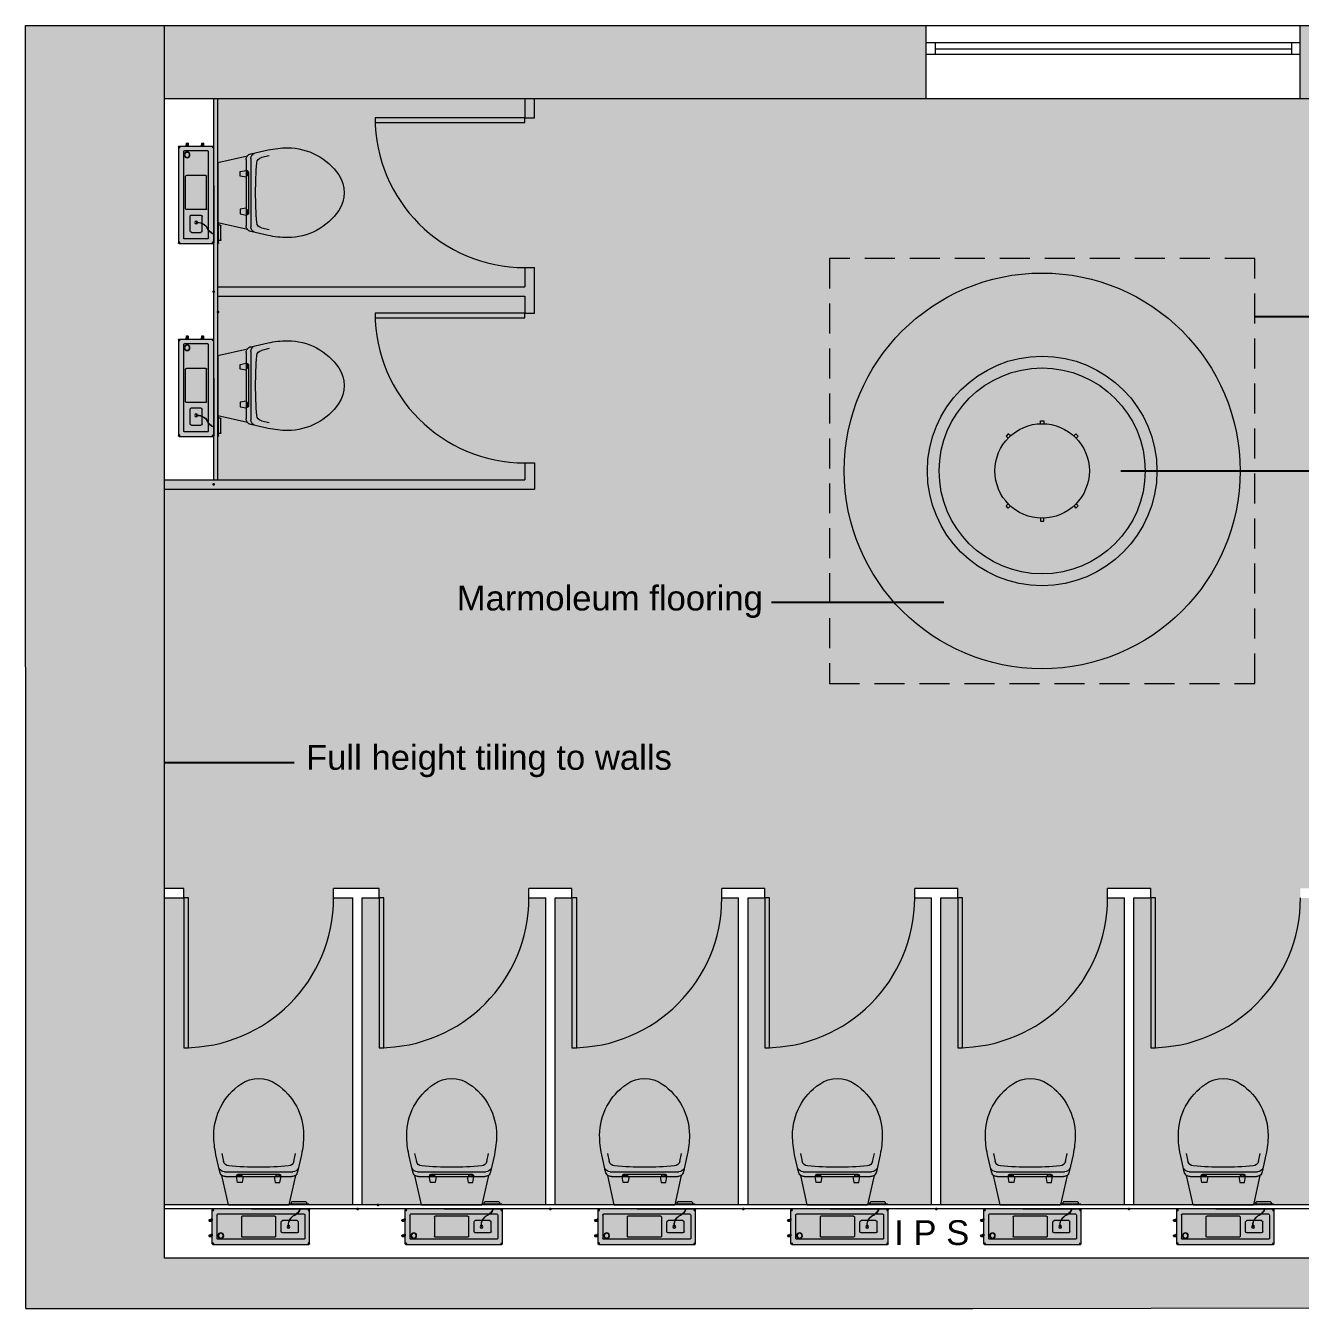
# Model space of a CAD drawing. Header units: millimetres. Extents: x 210 to 10774, y 75 to 5506.
# Drawn here: x 210 to 5606, y 75 to 5506 of the extents above; entities that cross this region are included whole.
import ezdxf

# ---------------------------------------------------------------- set-up
doc = ezdxf.new("R2010")
doc.units = ezdxf.units.MM
doc.linetypes.add('DASHED', pattern=[19.049999999999997, 12.7, -6.35])
for name, color, linetype, lineweight in [('A-Floor Finish', 7, 'Continuous', 13), ('A-Roof detail', 7, 'Continuous', 9), ('A-Sanitary', 7, 'Continuous', 9), ('A-Window-G', 7, 'Continuous', 9), ('Anti-Static Carpet', 7, 'Continuous', 13), ('TEXT EXTRA', 7, 'Continuous', 9), ('WALLS', 7, 'Continuous', 9)]:
    doc.layers.add(name, color=color, linetype=linetype, lineweight=lineweight)
doc.layers.add('A-Wall hatch', color=7, linetype='Continuous', lineweight=9, true_color=0xcfcfcf)
doc.styles.get("Standard").update_dxf_attribs({"font": 'arial.ttf'})
doc.dimstyles.new('ISO-25', dxfattribs={"dimtxt": 0.3, "dimasz": 0.3, "dimexe": 0, "dimexo": 0, "dimgap": 0.3, "dimtad": 0, "dimtih": 1, "dimtoh": 1, "dimdsep": 46, "dimtxsty": 'Standard', "dimblk": 'ARCHTICK', "dimcen": 2.5, "dimadec": 0, "dimazin": 0, "dimtfac": 1, "dimtmove": 0, "dimatfit": 3, "dimfxl": 0, "dimarcsym": 0})

# ---------------------------------------------------------------- blocks, each defined once
blk = doc.blocks.new('A$C3FCB6D8E')
at = {"layer": 'A-Sanitary', "true_color": 0xb8e2ea}
h = blk.add_hatch(color=254, dxfattribs=at)
h.dxf.hatch_style = 1
edge = h.paths.add_edge_path()
edge.add_arc((87.00020355153538, 167.0000160477066), 3, 0, 89.99999999999999)
edge.add_line((87.00020355153538, 170.0000160477066), (59.80266327239951, 292.1326948886708))
edge.add_arc((75.06265311210154, 312.0228055403713), 25.06957900812557, 192.5391894598634, 232.5040413317056, ccw=False)
edge.add_line((50.59104028860747, 306.5800160476938), (27.62196817879158, 420.6210827296891))
edge.add_arc((297.1671654375459, 458.7259293418756), 272.2252609523973, 152.4173666761514, 188.046424204094, ccw=False)
edge.add_arc((241.3503538864461, 499.5493493685499), 204.1120203713625, 97.31525392814171, 155.320810220791, ccw=False)
edge.add_arc((189.7534781085997, 500.0686982950429), 203.5485306507764, 24.591221251269303, 82.77271459988413, ccw=False)
edge.add_arc((143.2110402886974, 461.99001604761), 262.1600000000214, 0, 27.927499999090173, ccw=False)
edge.add_arc((-317.657225518411, 499.6617912167712), 724.0090025686594, 344.53294660330727, 357.017428176093, ccw=False)
edge.add_arc((355.659423564106, 312.0228080274246), 25.06958335607756, 307.4959622816704, 347.4608069272977, ccw=False)
edge.add_line((370.9194173048054, 292.1326948884525), (343.179504288637, 167.0000160477066))
edge.add_line((343.179504288637, 167.0000160477066), (90.00020355153538, 167.0000160477066))
edge = h.paths.add_edge_path()
edge.add_arc((3.000203551535378, 147.0000160477939), 3, 90, 180)
edge.add_line((0.0002035515353782102, 147.0000160477939), (0.0002035515281022526, 3.000016047590179))
edge.add_arc((3.000203551178856, 3.000016047328245), 2.999999999650754, 179.9999999949974, 270.0000000066701)
edge.add_line((3.000203551528102, 1.604767749086022e-05), (409.0002035515281, 1.604767749086022e-05))
edge.add_arc((409.0002035518773, 3.000016047328245), 2.999999999650754, 269.9999999933299, 360.0000000050026)
edge.add_line((412.0002035515281, 3.000016047590179), (412.0002035515354, 147.0000160474738))
edge.add_arc((409.0002035515354, 147.0000160474738), 3, 0, 90)
edge.add_line((409.0002035515354, 150.0000160474738), (3.000203551535378, 150.0000160477939))
edge = h.paths.add_edge_path()
edge.add_line((12.50020355153538, 169.9986892298475), (77.50020355153538, 169.9998468560807))
edge.add_line((77.50020355153538, 169.9998468560807), (77.50020355153538, 176.9740896117873))
edge.add_arc((74.50020355153538, 176.9740896117873), 3, 0, 90)
edge.add_line((74.50020355153538, 179.9740896117873), (15.50020355153538, 179.9740896117873))
edge.add_arc((15.50020355153538, 176.9740896117873), 3, 90, 180)
edge.add_line((12.50020355153538, 176.9740896117873), (12.50020355153538, 169.9986892298475))
at = {"layer": 'A-Sanitary'}
for p, q in [((66.22104028872855, 351.5800160476938), (58.93104028869129, 384.4400160476216)), ((371.7910402885609, 384.4400160476216), (364.5010402887565, 351.5800160476938)), ((34.37104028863541, 379.7400160476973), (50.59104028860747, 306.5800160476938)), ((380.1310402886447, 306.5800160476938), (396.3510402886168, 379.7400160476973)), ((59.80104028857022, 292.1400160476915), (87.54257628861524, 167.0000160477066)), ((360.1610402886727, 306.9900160476973), (70.56104028857953, 306.9900160476973)), ((118.3610402886261, 286.9900160476973), (75.00104028875649, 286.9900160476973)), ((312.3610402886261, 286.9900160476973), (118.3610402886261, 286.9900160476973)), ((125.3610402886261, 261.99001604761), (120.9510402887099, 286.9900160476973)), ((127.3610402886261, 292.99001604761), (143.3610402886261, 292.99001604761)), ((127.3610402886261, 286.9900160476973), (127.3610402886261, 292.99001604761)), ((302.3610402886261, 296.99001604761), (128.3610402886261, 296.99001604761)), ((143.3610402886261, 292.99001604761), (143.3610402886261, 286.9900160476973)), ((149.7710402887751, 286.9900160476973), (145.3610402886261, 261.99001604761)), ((280.9510402887099, 286.9900160476973), (285.3610402886261, 261.99001604761)), ((287.3610402886261, 292.99001604761), (287.3610402886261, 286.9900160476973)), ((303.3610402886261, 292.99001604761), (287.3610402886261, 292.99001604761)), ((303.3610402886261, 286.9900160476973), (303.3610402886261, 292.99001604761)), ((305.3610402886261, 261.99001604761), (309.7710402887751, 286.9900160476973)), ((355.7210402887285, 286.9900160476973), (312.3610402886261, 286.9900160476973)), ((343.179504288637, 167.0000160477066), (370.921040288682, 292.1400160476915)), ((145.3610402886261, 261.99001604761), (125.3610402886261, 261.99001604761)), ((285.3610402886261, 261.99001604761), (305.3610402886261, 261.99001604761)), ((3.000203551535378, 169.9985200383235), (87.00020355153538, 170.0000160476193)), ((12.50020355153538, 176.9740896117873), (12.50020355153538, 169.9986892299203)), ((15.50020355153538, 179.9740896117873), (74.50020355153538, 179.9740896117873)), ((77.50020355153538, 176.9740896117873), (77.50020355153538, 169.9998468560807)), ((343.179504288637, 167.0000160477066), (87.54257628861524, 167.0000160477066)), ((343.179504288626, 167.0000160476629), (90.00020355153538, 167.0000160477066)), ((0.0002035515281022526, 3.000016047590179), (0.0002035515353782102, 147.0000160475902)), ((246.5002035515354, 150.0000160476775), (3.000203551535378, 150.0000160476775)), ((19.75020355153538, 124.3500160477706), (19.75020355153538, 25.65001604758436)), ((22.75020355153538, 127.3500160476542), (93.50020355153538, 127.350016047596)), ((93.50020355153538, 127.350016047596), (146.5002035515354, 127.350016047596)), ((143.6451082625863, 116.355111337587), (143.6451082625863, 33.6449207586702)), ((146.5002035515354, 127.350016047596), (165.5002035515354, 127.350016047596)), ((146.6451082625863, 119.355111337587), (285.3552988407173, 119.355111337587)), ((165.5002035515354, 127.350016047596), (342.5002035515354, 127.350016047596)), ((246.5002035515354, 150.0000160476775), (409.0002035515354, 150.0000160476775)), ((288.3552988407173, 116.355111337587), (288.3552988407173, 33.6449207586702)), ((342.5002035515354, 127.350016047596), (389.2502035515354, 127.350016047596)), ((392.2502035515354, 124.350016047596), (392.2502035515354, 25.65001604758436)), ((412.0002035515281, 3.000016047590179), (412.0002035515354, 147.0000160475902)), ((47.48020355151675, 55.00001604767749), (47.48020355151675, 95.00001604767749)), ((53.00020355153538, 100.5200160475797), (93.50020355153538, 100.5200160475797)), ((93.50020355153538, 100.5200160475797), (115.0002035515354, 100.5200160475797)), ((120.520203551554, 55.00001604767749), (120.520203551554, 95.00001604767749)), ((412.5002035487414, 108.462576051068), (412.0002035487414, 108.462576051068)), ((412.5002035487414, 95.46257605118444), (412.0002035487414, 95.46257605118444)), ((412.5002035487414, 108.462576051068), (412.5002035487414, 101.9625760511844)), ((412.5002035487414, 108.462576051068), (417.5002035487414, 106.4625760511844)), ((412.5002035487414, 95.46257605118444), (412.5002035487414, 101.9625760511844)), ((412.5002035487414, 95.46257605118444), (417.5002035487414, 97.46257605118444)), ((425.0002035487414, 104.462576051068), (413.5053038585902, 104.462576051068)), ((425.0002035487414, 99.46257605106803), (413.5053038585902, 99.46257605106803)), ((417.5002035487414, 106.4625760511844), (417.5002035487414, 104.462576051068)), ((425.0002035487414, 105.9625760511844), (417.5002035487414, 105.9625760511844)), ((417.5002035487414, 97.46257605118444), (417.5002035487414, 99.46257605106803)), ((425.0002035487414, 97.96257605106803), (417.5002035487414, 97.96257605106803)), ((420.5002035487414, 99.96257605118444), (420.5002035487414, 103.962576051068)), ((425.0002035487414, 104.462576051068), (421.0002035487414, 104.462576051068)), ((425.0002035487414, 105.9625760511844), (425.0002035487414, 104.462576051068)), ((425.0002035487414, 97.96257605106803), (425.0002035487414, 99.46257605106803)), ((425.5002035487414, 99.96257605118444), (425.5002035487414, 103.962576051068)), ((165.5002035515281, 1.604767749086022e-05), (3.000203551528102, 1.604767749086022e-05)), ((22.75020355153538, 22.65001604767167), (93.50020355153538, 22.65001604767167)), ((53.00020355153538, 49.48001604765886), (93.50020355153538, 49.48001604765886)), ((93.50020355153538, 49.48001604765886), (115.0002035515354, 49.48001604765886)), ((93.50020355153538, 22.65001604767167), (246.5002035515354, 22.65001604767167)), ((146.6451082625863, 30.64492075855378), (285.3552988407173, 30.64492075855378)), ((409.0002035515281, 1.604767749086022e-05), (165.5002035515281, 1.604767749086022e-05)), ((246.5002035515354, 22.65001604767167), (265.5002035515354, 22.65001604767167)), ((265.5002035515354, 22.65001604767167), (342.5002035515354, 22.65001604767167)), ((342.5002035515354, 22.65001604767167), (389.2502035515354, 22.65001604767167)), ((412.5002035487414, 43.4993414428609), (412.0002035487414, 43.4993414428609)), ((412.5002035487414, 30.4993414428609), (412.0002035487414, 30.4993414428609)), ((412.5002035487414, 43.4993414428609), (412.5002035487414, 36.9993414428609)), ((412.5002035487414, 43.4993414428609), (417.5002035487414, 41.4993414428609)), ((412.5002035487414, 30.4993414428609), (412.5002035487414, 36.9993414428609)), ((412.5002035487414, 30.4993414428609), (417.5002035487414, 32.49934144277358)), ((425.0002035487414, 39.4993414428609), (413.5053038585902, 39.4993414428609)), ((425.0002035487414, 34.4993414428609), (413.5053038585902, 34.4993414428609)), ((417.5002035487414, 41.4993414428609), (417.5002035487414, 39.4993414428609)), ((425.0002035487414, 40.99934144277358), (417.5002035487414, 40.99934144277358)), ((417.5002035487414, 32.49934144277358), (417.5002035487414, 34.4993414428609)), ((425.0002035487414, 32.9993414428609), (417.5002035487414, 32.9993414428609)), ((420.5002035487414, 34.9993414428609), (420.5002035487414, 38.9993414428609)), ((425.0002035487414, 39.4993414428609), (421.0002035487414, 39.4993414428609)), ((425.0002035487414, 40.99934144277358), (425.0002035487414, 39.4993414428609)), ((425.0002035487414, 32.9993414428609), (425.0002035487414, 34.4993414428609)), ((425.5002035487414, 34.9993414428609), (425.5002035487414, 38.9993414428609))]:
    blk.add_line(p, q, dxfattribs=at)
for centre, radius in [((4.000203551535378, 146.0000160477939), 2.5), ((408.0002035515354, 146.0000160474738), 2.5), ((89.15617583370476, 75.00001604747376), 6), ((89.15617583370476, 75.00001604747376), 4.799999999999999), ((4.000203551528102, 4.000016047473764), 2.5), ((375.4940665516042, 36.9993414428609), 12.0175199997), ((375.4940665516042, 36.9993414428609), 10.45908446500016), ((408.0002035515281, 4.000016047473764), 2.5)]:
    blk.add_circle(centre, radius, dxfattribs=at)
for centre, radius, start, end in [((287.5110402887658, 461.99001604761), 262.16, 124.145000001817, 180), ((215.3610402886261, 568.3900160476041), 133.61, 55.85499999818303, 124.145000001817), ((143.2110402887192, 461.99001604761), 262.16, 0, 55.85499999818303), ((405.5110402887658, 462.0200160476088), 380.15, 180.0039999995721, 192.5000000010438), ((25.21104028871923, 462.0200160476088), 380.15, 347.4999999989562, 359.9959999987604), ((90.63104028864473, 356.99001604761), 25, 192.5000000010438, 265.4079999989776), ((215.3610402886261, 1910.150016047613), 1583.16, 265.4079999989776, 274.5920000010224), ((340.0910402886075, 356.99001604761), 25, 274.5920000010224, 347.4999999989562), ((70.56104028857953, 331.99001604761), 25, 205.4880000056515, 270), ((75.00104028875649, 311.99001604761), 25, 192.4969999988537, 232.5679999977036), ((74.99104028874717, 311.99001604761), 25, 232.5730000045267, 270.0020000047874), ((118.3610402886261, 291.99001604761), 5, 270, 0), ((128.3610402886261, 291.99001604761), 5, 90, 180.0009999990585), ((302.3610402886261, 291.99001604761), 5, 359.998999999274, 90), ((312.3610402886261, 291.99001604761), 5, 180, 270), ((355.7310402887379, 311.99001604761), 25, 269.9979999952126, 307.4269999954732), ((360.1610402886727, 331.99001604761), 25, 269.9990000042766, 334.5119999943485), ((355.7210402887285, 311.99001604761), 25, 307.4320000022965, 347.5030000011463), ((3.000203551535378, 166.9985200383235), 3, 90, 180), ((15.50020355153538, 176.9740896117873), 3, 90, 180), ((74.50020355153538, 176.9740896117873), 3, 0, 90), ((87.00020355153538, 167.0000160477066), 3, 0, 90), ((3.000203551535378, 147.0000160477939), 3, 90, 180), ((22.75020355153538, 124.3500160477706), 3, 90, 180), ((90.08418837263889, 170.7534167723788), 55.36208392902364, 202.0160732277211, 248.9729371105531), ((90.4508285427437, 170.7470898254833), 54.72261078268516, 202.2799054994015, 248.8349305405933), ((43.29054302167788, 82.08012343657902), 45.76040424830817, 350.5268830033269, 53.95054048679377), ((43.36240398562222, 82.2131170652865), 46.4048508018546, 350.4941800490081, 53.91692562969335), ((146.645108261655, 116.3551113367721), 3, 90, 180), ((285.3552988407173, 116.3551113370922), 3, 0, 90), ((389.2502035515354, 124.3500160474796), 3, 0, 90), ((409.0002035515354, 147.0000160474738), 3, 0, 90), ((53.00020355153538, 95.00001604747376), 5.519999999999999, 90, 180), ((53.00020355153538, 55.00001604747376), 5.519999999999999, 180, 270), ((115.0002035515354, 95.00001604747376), 5.519999999999999, 0, 90), ((115.0002035515354, 55.00001604747376), 5.519999999999999, 270, 0), ((421.0002035487414, 103.962576051068), 0.5, 90, 180), ((421.0002035487414, 99.96257605118444), 0.5, 180, 270), ((425.0002035487414, 103.962576051068), 0.5, 0, 90), ((425.0002035487414, 99.96257605118444), 0.5, 270, 0), ((3.000203551528102, 3.000016047473764), 3, 180, 270), ((22.75020355153538, 25.65001604758436), 3, 180, 270), ((146.645108261655, 33.64492075785529), 3, 180, 270), ((285.3552988407173, 33.64492075837916), 3, 270, 0), ((389.2502035515354, 25.65001604758436), 3, 270, 0), ((409.0002035515281, 3.000016047473764), 3, 270, 0), ((421.0002035487414, 38.9993414428609), 0.5, 90, 180), ((421.0002035487414, 34.9993414428609), 0.5, 180, 270), ((425.0002035487414, 38.9993414428609), 0.5, 0, 90), ((425.0002035487414, 34.9993414428609), 0.5, 270, 0)]:
    blk.add_arc(centre, radius, start, end, dxfattribs=at)
blk = doc.blocks.new('_ArchTick')
at = {"color": 0, "linetype": 'ByBlock', "lineweight": 25, "const_width": 0.15}
blk.add_lwpolyline([(-0.5, -0.5), (0.5, 0.5)], dxfattribs=at)

msp = doc.modelspace()

# ---------------------------------------------------------------- hatches: boundary and pattern name
at = {"layer": 'A-Floor Finish', "true_color": 0xe7b37e}
h = msp.add_hatch(color=31, dxfattribs=at)
h.dxf.hatch_style = 1
edge = h.paths.add_edge_path(flags=17)
edge.add_arc((4513.335981377966, 3620.377237865124), 486, 0, 360)
edge = h.paths.add_edge_path()
edge.add_arc((4513.335981377966, 3620.377237865124), 837.9306280141172, 0, 360)
at = {"layer": 'A-Sanitary', "true_color": 0xb8e2ea}
h = msp.add_hatch(color=254, dxfattribs=at)
h.dxf.hatch_style = 1
edge = h.paths.add_edge_path()
edge.add_arc((4513.335981377966, 3620.377237865124), 486, 0, 360)
at = {"layer": 'A-Wall hatch', "lineweight": 30, "true_color": 0xcfcfcf}
h = msp.add_hatch(color=254, dxfattribs=at)
h.dxf.hatch_style = 1
h.paths.add_polyline_path([(10774.07456537315, 384.4978094224932), (10513.65974434088, 384.2819255358571), (10513.65974434088, 287.4552831514637), (8801.585744340859, 287.2622831514935), (798.2987443409056, 287.2622831514935), (798.2987443409056, 5505.653283151424), (209.9732304870759, 5505.653283151424), (210.0225602569444, 74.86928315146804), (4220.014744340922, 74.86928315146804), (10774.32175850168, 86.31550720758757)])
h = msp.add_hatch(color=254, dxfattribs=at)
h.dxf.hatch_style = 1
h.paths.add_polyline_path([(7753.560389903707, 5505.653283151424), (7322.015006222615, 5505.653283151424), (7322.015006222615, 5247.035283151364), (7753.560389903707, 5247.035283151364)])
h.paths.add_polyline_path([(4022.307482459159, 5505.653283151424), (798.2987443408842, 5505.653283151424), (798.2987443408842, 5196.688283151369), (4022.307482459159, 5196.688283151369)])
h.paths.add_polyline_path([(10512.83174434092, 2384.281925535857), (10772.41674434089, 2384.281925535856), (10772.41674434089, 5505.653283151424), (10171.36654726487, 5505.653283151424), (10171.36654726487, 5247.035283151364), (10512.83174434093, 5247.035283151364)])
h = msp.add_hatch(color=254, dxfattribs=at)
h.dxf.hatch_style = 1
h.paths.add_polyline_path([(5605.872744340913, 5196.688283151366), (5738.449744340853, 5196.688283151366), (5738.44974434086, 5505.653283151424), (5605.872744340913, 5505.653283151424)])
at = {"layer": 'Anti-Static Carpet', "linetype": 'Continuous', "true_color": 0xffece5}
h = msp.add_hatch(color=7, dxfattribs=at)
h.dxf.hatch_style = 1
edge = h.paths.add_edge_path()
edge.add_line((1006.618744341481, 3583.360394261987), (798.2987443408915, 3583.360394261914))
edge.add_line((798.2987443408915, 3583.360394261914), (798.2987443408988, 1852.582283152488))
edge.add_line((798.2987443408988, 1852.582283152488), (879.4954148328966, 1852.582283152549))
edge.add_line((879.4954148328966, 1852.582283152549), (879.4954148328966, 1812.582283151633))
edge.add_line((879.4954148328966, 1812.582283151633), (798.2917443409228, 1812.582283151486))
edge.add_line((798.2917443409228, 1812.582283151486), (798.2917443409228, 512.5822831515006))
edge.add_line((798.2917443409228, 512.5822831515005), (1594.959188785839, 512.5822831515005))
edge.add_line((1594.959188785839, 512.5822831515005), (1594.959188785381, 1812.582283151607))
edge.add_line((1594.959188785381, 1812.582283151607), (1513.762518293412, 1812.582283151633))
edge.add_line((1513.762518293412, 1812.582283151633), (1513.762518293412, 1852.582283152524))
edge.add_line((1513.762518293412, 1852.582283152524), (1706.159359276883, 1852.582283152547))
edge.add_line((1706.159359276883, 1852.582283152547), (1706.159359276875, 1812.58228315163))
edge.add_line((1706.159359276875, 1812.58228315163), (1634.959188784449, 1812.582283151605))
edge.add_line((1634.959188784449, 1812.582283151605), (1634.959188784901, 512.5822831515006))
edge.add_line((1634.959188784901, 512.5822831515005), (2411.626633230283, 512.5822831515005))
edge.add_line((2411.626633230283, 512.5822831515005), (2411.626633229824, 1812.582283151501))
edge.add_line((2411.626633229824, 1812.582283151501), (2340.426462737398, 1812.582283151501))
edge.add_line((2340.426462737398, 1812.582283151501), (2339.163907864108, 1852.582283152521))
edge.add_line((2339.163907864108, 1852.582283152521), (2522.826803721326, 1852.582283152521))
edge.add_line((2522.826803721326, 1852.582283152521), (2522.826803721326, 1812.582283151914))
edge.add_line((2522.826803721326, 1812.582283151914), (2451.626633228893, 1812.582283151501))
edge.add_line((2451.626633228893, 1812.582283151501), (2451.626633229344, 512.5822831515006))
edge.add_line((2451.626633229344, 512.5822831515005), (3228.294077674726, 512.5822831517838))
edge.add_line((3228.294077674726, 512.5822831517838), (3228.294077674297, 1812.582283151883))
edge.add_line((3228.294077674297, 1812.582283151883), (3157.093907181842, 1812.582283151914))
edge.add_line((3157.093907181842, 1812.582283151914), (3157.093907181849, 1852.582283152805))
edge.add_line((3157.093907181849, 1852.582283152805), (3339.494248165769, 1852.58228315307))
edge.add_line((3339.494248165769, 1852.58228315307), (3339.49424816585, 1812.582283152196))
edge.add_line((3339.49424816585, 1812.582283152196), (3268.294077673336, 1812.582283151784))
edge.add_line((3268.294077673336, 1812.582283151784), (3268.294077673787, 512.5822831517839))
edge.add_line((3268.294077673787, 512.5822831517838), (4044.961522119169, 512.5822831520671))
edge.add_line((4044.961522119169, 512.5822831520671), (4044.961522118725, 1812.582283152165))
edge.add_line((4044.961522118725, 1812.582283152165), (3973.761351626285, 1812.582283152196))
edge.add_line((3973.761351626285, 1812.582283152196), (3973.761351626292, 1852.582283153088))
edge.add_line((3973.761351626292, 1852.582283153088), (4156.161692610212, 1852.582283153088))
edge.add_line((4156.161692610212, 1852.582283153088), (4156.161692610212, 1812.58228315248))
edge.add_line((4156.161692610212, 1812.58228315248), (4084.961522117779, 1812.582283152067))
edge.add_line((4084.96152211778, 1812.582283152067), (4084.961522118231, 512.5822831520672))
edge.add_line((4084.961522118231, 512.5822831520671), (4861.628966563612, 512.5822831523504))
edge.add_line((4861.628966563612, 512.5822831523504), (4861.628966563154, 1812.582283152351))
edge.add_line((4861.628966563154, 1812.582283152351), (4790.428796070728, 1812.58228315248))
edge.add_line((4790.428796070728, 1812.58228315248), (4790.428796070735, 1852.582283153372))
edge.add_line((4790.428796070735, 1852.582283153372), (4972.829137054649, 1852.582283153636))
edge.add_line((4972.829137054649, 1852.582283153636), (4972.829137054729, 1812.582283152763))
edge.add_line((4972.829137054729, 1812.582283152763), (4901.628966562215, 1812.582283152738))
edge.add_line((4901.628966562215, 1812.582283152738), (4901.628966562674, 512.5822831523506))
edge.add_line((4901.628966562674, 512.5822831523504), (5678.296411008048, 512.5822831526342))
edge.add_line((5678.296411008048, 512.5822831526342), (5678.29641100759, 1812.582283152634))
edge.add_line((5678.29641100759, 1812.582283152634), (5607.096240515164, 1812.582283152763))
edge.add_line((5607.096240515164, 1812.582283152763), (5607.096240515171, 1852.582283153655))
edge.add_line((5607.096240515171, 1852.582283153655), (5789.496581499085, 1852.582283153655))
edge.add_line((5789.496581499085, 1852.582283153655), (5789.496581499085, 1812.582283153047))
edge.add_line((5789.496581499085, 1812.582283153047), (5718.296411006659, 1812.582283153047))
edge.add_line((5718.296411006659, 1812.582283153047), (5718.29641100711, 512.5822831526343))
edge.add_line((5718.29641100711, 512.5822831526342), (6494.963855452492, 512.5822831529175))
edge.add_line((6494.963855452492, 512.5822831529175), (6494.963855452033, 1812.582283153016))
edge.add_line((6494.963855452033, 1812.582283153016), (6423.763684959607, 1812.582283153047))
edge.add_line((6423.763684959607, 1812.582283153047), (6423.763684959615, 1852.582283153938))
edge.add_line((6423.763684959615, 1852.582283153938), (6602.164025943535, 1852.582283153938))
edge.add_line((6602.164025943535, 1852.582283153938), (6602.164025943535, 1812.582283153331))
edge.add_line((6602.164025943535, 1812.582283153331), (6534.963855451102, 1812.582283153308))
edge.add_line((6534.963855451102, 1812.582283153308), (6534.963855451553, 512.5822831529176))
edge.add_line((6534.963855451553, 512.5822831529175), (7307.631299896935, 512.5822831532008))
edge.add_line((7307.631299896935, 512.5822831532008), (7307.631299896506, 1812.582283153299))
edge.add_line((7307.631299896506, 1812.582283153299), (7236.431129404051, 1812.582283153331))
edge.add_line((7236.431129404051, 1812.582283153331), (7236.431129404058, 1852.582283154223))
edge.add_line((7236.431129404058, 1852.582283154223), (7422.826681710538, 1852.582283155329))
edge.add_line((7422.826681710538, 1852.582283155329), (7422.831470387979, 1812.582283153614))
edge.add_line((7422.831470387979, 1812.582283153614), (7347.631299895545, 1812.582283153589))
edge.add_line((7347.631299895545, 1812.582283153589), (7347.631299895997, 512.5822831515006))
edge.add_line((7347.631299895997, 512.5822831515005), (8148.298744340906, 512.5822831515005))
edge.add_line((8148.298744340906, 512.5822831515005), (8148.298744340906, 1812.582283153591))
edge.add_line((8148.298744340906, 1812.582283153591), (8126.976681703911, 1812.582283153582))
edge.add_line((8126.976681703911, 1812.582283153582), (8126.976681703918, 1852.582283154493))
edge.add_line((8126.976681703918, 1852.582283154493), (8148.298744340906, 1852.582283154489))
edge.add_line((8148.298744340906, 1852.582283154489), (8148.298744340906, 2112.262283151494))
edge.add_line((8148.298744340906, 2112.262283151494), (8265.298744340913, 2112.262283151494))
edge.add_line((8265.298744340913, 2112.262283151494), (8265.298744340913, 287.2622831514936))
edge.add_line((8265.298744340913, 287.2622831514935), (10513.65974434088, 287.262283151494))
edge.add_line((10513.65974434088, 287.262283151494), (10513.65974434088, 384.2819255358567))
edge.add_line((10513.65974434088, 384.2819255358567), (10772.41674434089, 384.2819255358571))
edge.add_line((10772.41674434089, 384.2819255358571), (10772.41674434089, 2384.281925535857))
edge.add_line((10772.41674434089, 2384.281925535857), (10512.83174434092, 2384.281925535857))
edge.add_line((10512.83174434092, 2384.281925535857), (10512.83174434093, 2554.826999250395))
edge.add_arc((11166.62762540976, 4600.498604258028), 2147.608290549529, 228.3202774106666, 252.2761396706913, ccw=False)
edge.add_arc((11164.5713034438, 4598.625504713037), 2144.841957314015, 204.3394207809165, 228.3280313396125, ccw=False)
edge.add_line((9210.363049788828, 3714.64749412601), (9317.136068179721, 3762.196802323558))
edge.add_arc((11166.62762540962, 4600.498604257845), 2030.608020123764, 204.3829179519063, 238.7377629814711)
edge.add_line((10112.83174434093, 2864.732729367567), (10112.83174434093, 4847.035283151364))
edge.add_line((10112.83174434093, 4847.035283151364), (9074.770039843554, 4846.818706110043))
edge.add_arc((14332.08205355239, 5180.125477588403), 5267.867026928504, 183.6276231157996, 187.0752556453454)
edge.add_line((9104.32864787099, 4531.266985475432), (8988.518082274544, 4514.450476358862))
edge.add_arc((14374.35695070006, 5184.085484878485), 5427.307929469098, 180.0000000000003, 187.0873587793314, ccw=False)
edge.add_line((8947.049021230965, 5184.085484878461), (8947.049021230965, 5247.035283151364))
edge.add_line((8947.049021230965, 5247.035283151364), (5738.449744340867, 5247.035283151364))
edge.add_line((5738.449744340867, 5247.035283151364), (5738.44974434086, 5196.688283151368))
edge.add_line((5738.44974434086, 5196.688283151368), (1006.618744340913, 5196.688283151337))
edge.add_line((1006.618744340913, 5196.688283151337), (1006.618744341481, 3583.360394261987))

# ---------------------------------------------------------------- linework, layer by layer
at = {"lineweight": 30}
for p in [(1006.618744340906, 4380.027838706909), (1023.618744340891, 4293.797083151349), (1006.618744340899, 3563.360394262466), (1614.959188785366, 495.5822831515123), (1701.189944340926, 512.5822831515005), (2431.62663322981, 495.5822831515096), (3248.294077674253, 495.5822831515069), (4064.961522118696, 495.5822831515042), (4881.628966563132, 495.5822831515019)]:
    msp.add_point(p, dxfattribs=at)
at = {"layer": 'A-Roof detail', "linetype": 'DASHED', "ltscale": 10}
msp.add_lwpolyline([(3613.335981377967, 2720.377237865124), (5413.335981377966, 2720.377237865124), (5413.335981377966, 4520.377237865124), (3613.335981377967, 4520.377237865124)], close=True, dxfattribs=at)
at = {"layer": 'A-Sanitary'}
for p, q in [((1006.618744341481, 3583.360394261987), (1006.618744340906, 5196.688283151364)), ((1023.618744341466, 3583.360394261994), (1023.618744340891, 5196.688283151369)), ((8148.298744340906, 512.5822831515005), (798.2917443409228, 512.5822831515005)), ((8148.298744340906, 495.582283151491), (798.2917443409228, 495.5822831515151))]:
    msp.add_line(p, q, dxfattribs=at)
at = {"layer": 'A-Sanitary', "linetype": 'Continuous'}
for p, q in [((2323.618744340877, 5196.695283151353), (2323.618744341022, 5115.491612659379)), ((2363.618744341939, 5115.491612659379), (2363.618744341881, 5195.408914384895)), ((2323.618744341022, 5115.491612659379), (2363.618744341895, 5115.491612659379)), ((2323.618744341022, 5095.582835934508), (2323.618744341022, 5115.491612659379)), ((2323.618744340971, 4481.224509198863), (2323.618744341, 4400.027838706895)), ((2323.618744340971, 4481.224509198863), (2363.618744341917, 4481.224509198863)), ((2363.618744341939, 4288.827668215393), (2363.618744341939, 4481.224509198863)), ((1023.618744340891, 4400.027838706436), (2323.618744340891, 4400.027838706895)), ((1023.618744340891, 4360.027838707375), (2323.618744340891, 4360.027838707826)), ((2323.618744340877, 4360.034838707358), (2323.618744341022, 4288.827668215393)), ((2323.618744341022, 4288.827668215393), (2363.618744341895, 4288.827668215393)), ((2323.618744341022, 4268.918891490522), (2323.618744341022, 4288.827668215393)), ((2323.618744340964, 3654.560564754877), (2323.618744340993, 3583.360394262451)), ((2323.618744340964, 3654.560564754877), (2363.61874434191, 3654.560564754877)), ((2363.61874434191, 3654.560564754877), (2363.61874434191, 3543.360394263396)), ((798.2987443408988, 3583.360394261914), (2323.618744340891, 3583.360394262451)), ((798.2987443408988, 3543.360394262854), (2363.61874434191, 3543.360394263396)), ((879.4954148328966, 1852.582283152549), (799.5781131073804, 1852.58228315249)), ((879.4954148328966, 1812.582283151633), (879.4954148328966, 1852.582283152506)), ((1513.762518293412, 1812.582283151578), (1513.762518293412, 1852.582283152524)), ((1706.159359276883, 1852.582283152547), (1513.762518293412, 1852.582283152547)), ((1706.159359276883, 1812.58228315163), (1706.159359276883, 1852.582283152503)), ((2522.826803721326, 1852.582283152488), (2340.426462737398, 1852.582283152521)), ((2340.426462737398, 1812.582283151575), (2340.426462737398, 1852.582283152521)), ((2522.826803721326, 1812.582283151914), (2522.826803721326, 1852.582283152488)), ((3339.494248165769, 1852.582283152771), (3157.093907181842, 1852.582283152805)), ((3157.093907181842, 1812.582283151859), (3157.093907181842, 1852.582283152805)), ((3339.494248165769, 1812.582283152196), (3339.494248165769, 1852.58228315307)), ((4156.161692610212, 1852.582283153055), (3973.761351626285, 1852.582283153088)), ((3973.761351626285, 1812.582283152142), (3973.761351626285, 1852.582283153088)), ((4156.161692610212, 1812.58228315248), (4156.161692610212, 1852.582283153055)), ((4972.829137054649, 1852.58228315334), (4790.428796070728, 1852.582283153371)), ((4790.428796070728, 1812.582283152426), (4790.428796070728, 1852.582283153371)), ((4972.829137054649, 1812.582283152763), (4972.829137054649, 1852.582283153636)), ((798.2917443409228, 1812.582283151486), (879.4954148328966, 1812.582283151633)), ((899.4041915577677, 1812.582283151633), (879.4954148328966, 1812.582283151633)), ((1513.762518293412, 1812.582283151578), (1594.959188785381, 1812.582283151607)), ((1594.959188785839, 512.5822831515005), (1594.959188785381, 1812.582283151501)), ((1634.952188784917, 1812.582283151486), (1706.159359276883, 1812.58228315163)), ((1634.959188784901, 512.5822831515005), (1634.959188784449, 1812.582283151501)), ((1726.068136001754, 1812.58228315163), (1706.159359276883, 1812.58228315163)), ((2340.426462737398, 1812.582283151575), (2411.626633229824, 1812.5822831516)), ((2411.626633230283, 512.5822831515005), (2411.626633229824, 1812.582283151501)), ((2451.619633229361, 1812.58228315177), (2522.826803721326, 1812.582283151914)), ((2451.626633229344, 512.5822831515005), (2451.626633228893, 1812.582283151501)), ((2542.735580446197, 1812.582283151914), (2522.826803721326, 1812.582283151914)), ((3157.093907181842, 1812.582283151859), (3228.294077674268, 1812.582283151883)), ((3228.294077674726, 512.5822831517838), (3228.294077674268, 1812.582283151784)), ((3268.287077673804, 1812.582283152053), (3339.494248165769, 1812.582283152196)), ((3268.294077673787, 512.5822831517838), (3268.294077673336, 1812.582283151784)), ((3359.403024890641, 1812.582283152196), (3339.494248165769, 1812.582283152196)), ((3973.761351626285, 1812.582283152142), (4044.961522118711, 1812.582283152166)), ((4044.961522119169, 512.5822831520671), (4044.961522118711, 1812.582283152067)), ((4084.954522118247, 1812.582283152336), (4156.161692610212, 1812.58228315248)), ((4084.961522118231, 512.5822831520671), (4084.96152211778, 1812.582283152067)), ((4176.070469335084, 1812.58228315248), (4156.161692610212, 1812.58228315248)), ((4790.428796070728, 1812.582283152426), (4861.628966563154, 1812.582283152449)), ((4861.628966563612, 512.5822831523504), (4861.628966563154, 1812.582283152351)), ((4901.621966562683, 1812.582283152619), (4972.829137054649, 1812.582283152763)), ((4901.628966562674, 512.5822831523504), (4901.628966562223, 1812.582283152351)), ((4992.73791377952, 1812.582283152763), (4972.829137054649, 1812.582283152763))]:
    msp.add_line(p, q, dxfattribs=at)
at = {"layer": 'A-Sanitary', "linetype": 'Continuous', "flags": 128}
for points in [[(2323.618744341022, 5115.491612659379), (1689.351640884392, 5115.491612659379), (1689.351640884392, 5095.582835934508), (2323.618744341022, 5095.582835934508)], [(2323.618744341022, 4288.827668215393), (1689.351640884392, 4288.827668215393), (1689.351640884392, 4268.918891490522), (2323.618744341022, 4268.918891490522)], [(879.4954148328966, 1812.582283151633), (879.4954148328966, 1178.315179695002), (899.4041915577677, 1178.315179695002), (899.4041915577677, 1812.582283151633)], [(1706.159359276883, 1812.58228315163), (1706.159359276883, 1178.315179695), (1726.068136001754, 1178.315179695), (1726.068136001754, 1812.58228315163)], [(2522.826803721326, 1812.582283151914), (2522.826803721326, 1178.315179695283), (2542.735580446197, 1178.315179695283), (2542.735580446197, 1812.582283151914)], [(3339.494248165769, 1812.582283152196), (3339.494248165769, 1178.315179695566), (3359.403024890641, 1178.315179695566), (3359.403024890641, 1812.582283152196)], [(4156.161692610212, 1812.58228315248), (4156.161692610212, 1178.31517969585), (4176.070469335084, 1178.31517969585), (4176.070469335084, 1812.58228315248)], [(4972.829137054649, 1812.582283152763), (4972.829137054649, 1178.315179696133), (4992.73791377952, 1178.315179696133), (4992.73791377952, 1812.582283152763)]]:
    msp.add_lwpolyline(points, dxfattribs=at)
at = {"layer": 'A-Sanitary', "linetype": 'Continuous'}
for points in [[(4506.598868252926, 3820.263733924114), (4506.598868252926, 3832.794795001862), (4520.073094503006, 3832.794795001862), (4520.073094503006, 3820.263733924114)], [(4520.073094503006, 3817.774322877293), (4506.598868252926, 3817.774322877293)], [(4378.929848877922, 3768.481902026591), (4370.074024419924, 3777.435646146468), (4360.49406765904, 3767.960457414946), (4369.262157899631, 3759.095417597757)], [(4647.74211387801, 3768.481902026591), (4656.597938336008, 3777.435646146468), (4666.177895096893, 3767.960457414946), (4657.409804856301, 3759.095417597757)], [(4378.929848877922, 3472.272573703656), (4370.074024419924, 3463.31882958378), (4360.49406765904, 3472.794018315301), (4369.262157899631, 3481.659058132491)], [(4647.74211387801, 3472.272573703656), (4656.597938336008, 3463.31882958378), (4666.177895096893, 3472.794018315301), (4657.409804856301, 3481.659058132491)], [(4506.598868252926, 3420.490741806134), (4506.598868252926, 3407.959680728386), (4520.073094503006, 3407.959680728386), (4520.073094503006, 3420.490741806134)]]:
    msp.add_lwpolyline(points, dxfattribs=at)
for radius in [837.9306280141172, 486, 436, 200]:
    msp.add_circle((4513.335981377966, 3620.377237865124), radius, dxfattribs=at)
for centre, start, end in [((2323.618744341022, 5115.491612659379), 180, 270), ((2323.618744341022, 4288.827668215393), 180, 270), ((879.4954148328966, 1812.582283151633), 270, 0), ((1706.159359276883, 1812.58228315163), 270, 0), ((2522.826803721326, 1812.582283151914), 270, 0), ((3339.494248165769, 1812.582283152196), 270, 0), ((4156.161692610212, 1812.58228315248), 270, 0), ((4972.829137054649, 1812.582283152763), 270, 0)]:
    msp.add_arc(centre, 634.2671034605155, start, end, dxfattribs=at)
at = {"layer": 'A-Sanitary', "lineweight": 30}
for p in [(1023.618744340891, 4293.797083151349), (1701.189944340926, 512.5822831515005)]:
    msp.add_point(p, dxfattribs=at)
at = {"layer": 'A-Window-G'}
for p, q in [((4022.307482459159, 5196.688283151369), (4022.307482459159, 5505.653283151424)), ((5605.872744340913, 5433.039328296306), (4022.307482459159, 5433.039328296328)), ((4059.80382812202, 5433.03932829627), (4059.80382812202, 5383.039328296299)), ((5568.376398678052, 5433.039328296286), (5568.376398678052, 5383.039328296315)), ((5605.872744340913, 5383.039328296306), (4022.307482459159, 5383.039328296328)), ((4059.80382812202, 5408.039328296328), (5568.376398678052, 5408.039328296344))]:
    msp.add_line(p, q, dxfattribs=at)
at = {"layer": 'WALLS'}
for p, q in [((210.0225602569442, 74.86928315146804), (209.9732304870751, 5505.653283151425)), ((209.9732304870752, 5505.653283151424), (10772.41674434089, 5505.653283151424)), ((798.2987443409061, 287.2622831514935), (798.2987443409061, 5505.653283151423)), ((798.2987443408842, 3946.688283151428), (798.2987443408842, 5505.653283151424)), ((5605.872744340906, 5196.688283151368), (5605.872744340913, 5505.653283151424)), ((798.2987443408842, 5196.688283151369), (969.2097443408989, 5196.688283151369)), ((798.2987443408842, 5196.688283151369), (2314.796744340731, 5196.688283151369)), ((986.2097443408989, 5196.688283151369), (5356.020744340856, 5196.688283151369)), ((5356.020744340856, 5196.688283151369), (5605.872744340913, 5196.688283151368)), ((5605.872744340913, 5196.688283151368), (5738.44974434086, 5196.688283151368)), ((210.0177443408597, 605.060283151416), (210.0177443408597, 605.060283151416)), ((8801.585744340859, 287.2622831514935), (798.2987443409056, 287.2622831514935)), ((210.0225602569442, 74.86928315146804), (4220.014744340921, 74.86928315146804)), ((4220.014744340921, 74.86928315146804), (10774.32175850168, 86.31550720758757))]:
    msp.add_line(p, q, dxfattribs=at)

# ---------------------------------------------------------------- block references
at = {"layer": 'A-Sanitary', "lineweight": 30, "xscale": -1, "rotation": 270}
for p in [(856.6187282931992, 4582.997020640371), (856.6187282934902, 3766.329576195928)]:
    msp.add_blockref('A$C3FCB6D8E', p, dxfattribs=at)
at = {"layer": 'A-Sanitary', "lineweight": 30, "xscale": -1}
for p in [(1411.990006851904, 345.5822671038108), (2228.657451296348, 345.5822671040986), (3045.324895740791, 345.5822671043869), (3861.992340185234, 345.5822671046748), (4678.659784629677, 345.5822671049626), (5495.327229074113, 345.58226710525)]:
    msp.add_blockref('A$C3FCB6D8E', p, dxfattribs=at)

# ---------------------------------------------------------------- texts
at = {"layer": 'TEXT EXTRA', "color": 0, "char_height": 105, "width": 52324.87945077065, "attachment_point": 1}
for s, insert in [('Marmoleum flooring', (2034.959216664035, 3134.568509730985)), ('Full height tiling to walls', (1396.941124881922, 2460.085549790217)), ('I P S ', (3886.948248274521, 448.0472840886113))]:
    msp.add_mtext(s, dxfattribs=dict(at, insert=insert))

# ---------------------------------------------------------------- leaders
at = {"layer": 'TEXT EXTRA'}
for points in [[(5413.335981377966, 4273.933384030713), (5964.879596401805, 4273.933384030713)], [(4845.866680465506, 3620.377237865124), (5964.879596401812, 3620.377237865124)], [(4097.347951574147, 3062.933772248759), (3367.615864878534, 3062.933772248759)], [(798.2987443408915, 2385.461870530814), (1346.325807243955, 2385.461870530814)]]:
    msp.add_leader(points, dimstyle='ISO-25', override={"dimasz": 150, "dimtad": 0, "dimfxl": 1000}, dxfattribs=at)

doc.saveas('drawing.dxf')
